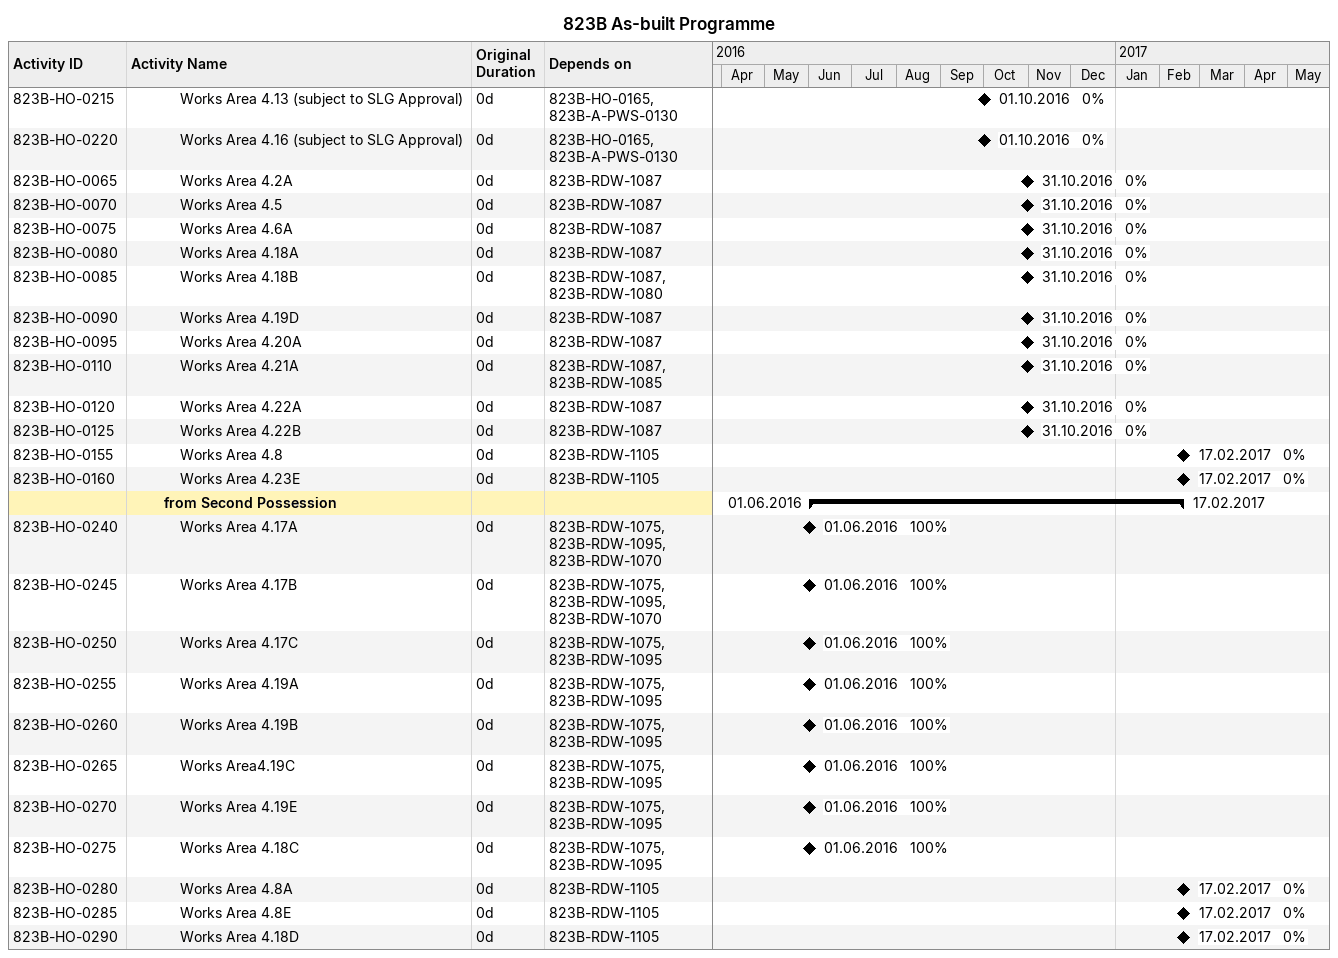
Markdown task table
823B As-built Programme

| ID | Level | Task | Original duration | Start | Finish | Predecessors | % complete |
|---|---|---|---|---|---|---|---|
| 823B-HO-0215 | 4 | Works Area 4.13 (subject to SLG Approval) | 0d | 2016-10-01 | 2016-10-01 | 823B-HO-0165, 823B-A-PWS-0130 | 0 |
| 823B-HO-0220 | 4 | Works Area 4.16 (subject to SLG Approval) | 0d | 2016-10-01 | 2016-10-01 | 823B-HO-0165, 823B-A-PWS-0130 | 0 |
| 823B-HO-0065 | 4 | Works Area 4.2A | 0d | 2016-10-31 | 2016-10-31 | 823B-RDW-1087 | 0 |
| 823B-HO-0070 | 4 | Works Area 4.5 | 0d | 2016-10-31 | 2016-10-31 | 823B-RDW-1087 | 0 |
| 823B-HO-0075 | 4 | Works Area 4.6A | 0d | 2016-10-31 | 2016-10-31 | 823B-RDW-1087 | 0 |
| 823B-HO-0080 | 4 | Works Area 4.18A | 0d | 2016-10-31 | 2016-10-31 | 823B-RDW-1087 | 0 |
| 823B-HO-0085 | 4 | Works Area 4.18B | 0d | 2016-10-31 | 2016-10-31 | 823B-RDW-1087, 823B-RDW-1080 | 0 |
| 823B-HO-0090 | 4 | Works Area 4.19D | 0d | 2016-10-31 | 2016-10-31 | 823B-RDW-1087 | 0 |
| 823B-HO-0095 | 4 | Works Area 4.20A | 0d | 2016-10-31 | 2016-10-31 | 823B-RDW-1087 | 0 |
| 823B-HO-0110 | 4 | Works Area 4.21A | 0d | 2016-10-31 | 2016-10-31 | 823B-RDW-1087, 823B-RDW-1085 | 0 |
| 823B-HO-0120 | 4 | Works Area 4.22A | 0d | 2016-10-31 | 2016-10-31 | 823B-RDW-1087 | 0 |
| 823B-HO-0125 | 4 | Works Area 4.22B | 0d | 2016-10-31 | 2016-10-31 | 823B-RDW-1087 | 0 |
| 823B-HO-0155 | 4 | Works Area 4.8 | 0d | 2017-02-17 | 2017-02-17 | 823B-RDW-1105 | 0 |
| 823B-HO-0160 | 4 | Works Area 4.23E | 0d | 2017-02-17 | 2017-02-17 | 823B-RDW-1105 | 0 |
|  | 3 | **from Second Possession** |  | 2016-06-01 | 2017-02-17 |  |  |
| 823B-HO-0240 | 4 | Works Area 4.17A | 0d | 2016-06-01 | 2016-06-01 | 823B-RDW-1075, 823B-RDW-1095, 823B-RDW-1070 | 100 |
| 823B-HO-0245 | 4 | Works Area 4.17B | 0d | 2016-06-01 | 2016-06-01 | 823B-RDW-1075, 823B-RDW-1095, 823B-RDW-1070 | 100 |
| 823B-HO-0250 | 4 | Works Area 4.17C | 0d | 2016-06-01 | 2016-06-01 | 823B-RDW-1075, 823B-RDW-1095 | 100 |
| 823B-HO-0255 | 4 | Works Area 4.19A | 0d | 2016-06-01 | 2016-06-01 | 823B-RDW-1075, 823B-RDW-1095 | 100 |
| 823B-HO-0260 | 4 | Works Area 4.19B | 0d | 2016-06-01 | 2016-06-01 | 823B-RDW-1075, 823B-RDW-1095 | 100 |
| 823B-HO-0265 | 4 | Works Area4.19C | 0d | 2016-06-01 | 2016-06-01 | 823B-RDW-1075, 823B-RDW-1095 | 100 |
| 823B-HO-0270 | 4 | Works Area 4.19E | 0d | 2016-06-01 | 2016-06-01 | 823B-RDW-1075, 823B-RDW-1095 | 100 |
| 823B-HO-0275 | 4 | Works Area 4.18C | 0d | 2016-06-01 | 2016-06-01 | 823B-RDW-1075, 823B-RDW-1095 | 100 |
| 823B-HO-0280 | 4 | Works Area 4.8A | 0d | 2017-02-17 | 2017-02-17 | 823B-RDW-1105 | 0 |
| 823B-HO-0285 | 4 | Works Area 4.8E | 0d | 2017-02-17 | 2017-02-17 | 823B-RDW-1105 | 0 |
| 823B-HO-0290 | 4 | Works Area 4.18D | 0d | 2017-02-17 | 2017-02-17 | 823B-RDW-1105 | 0 |
